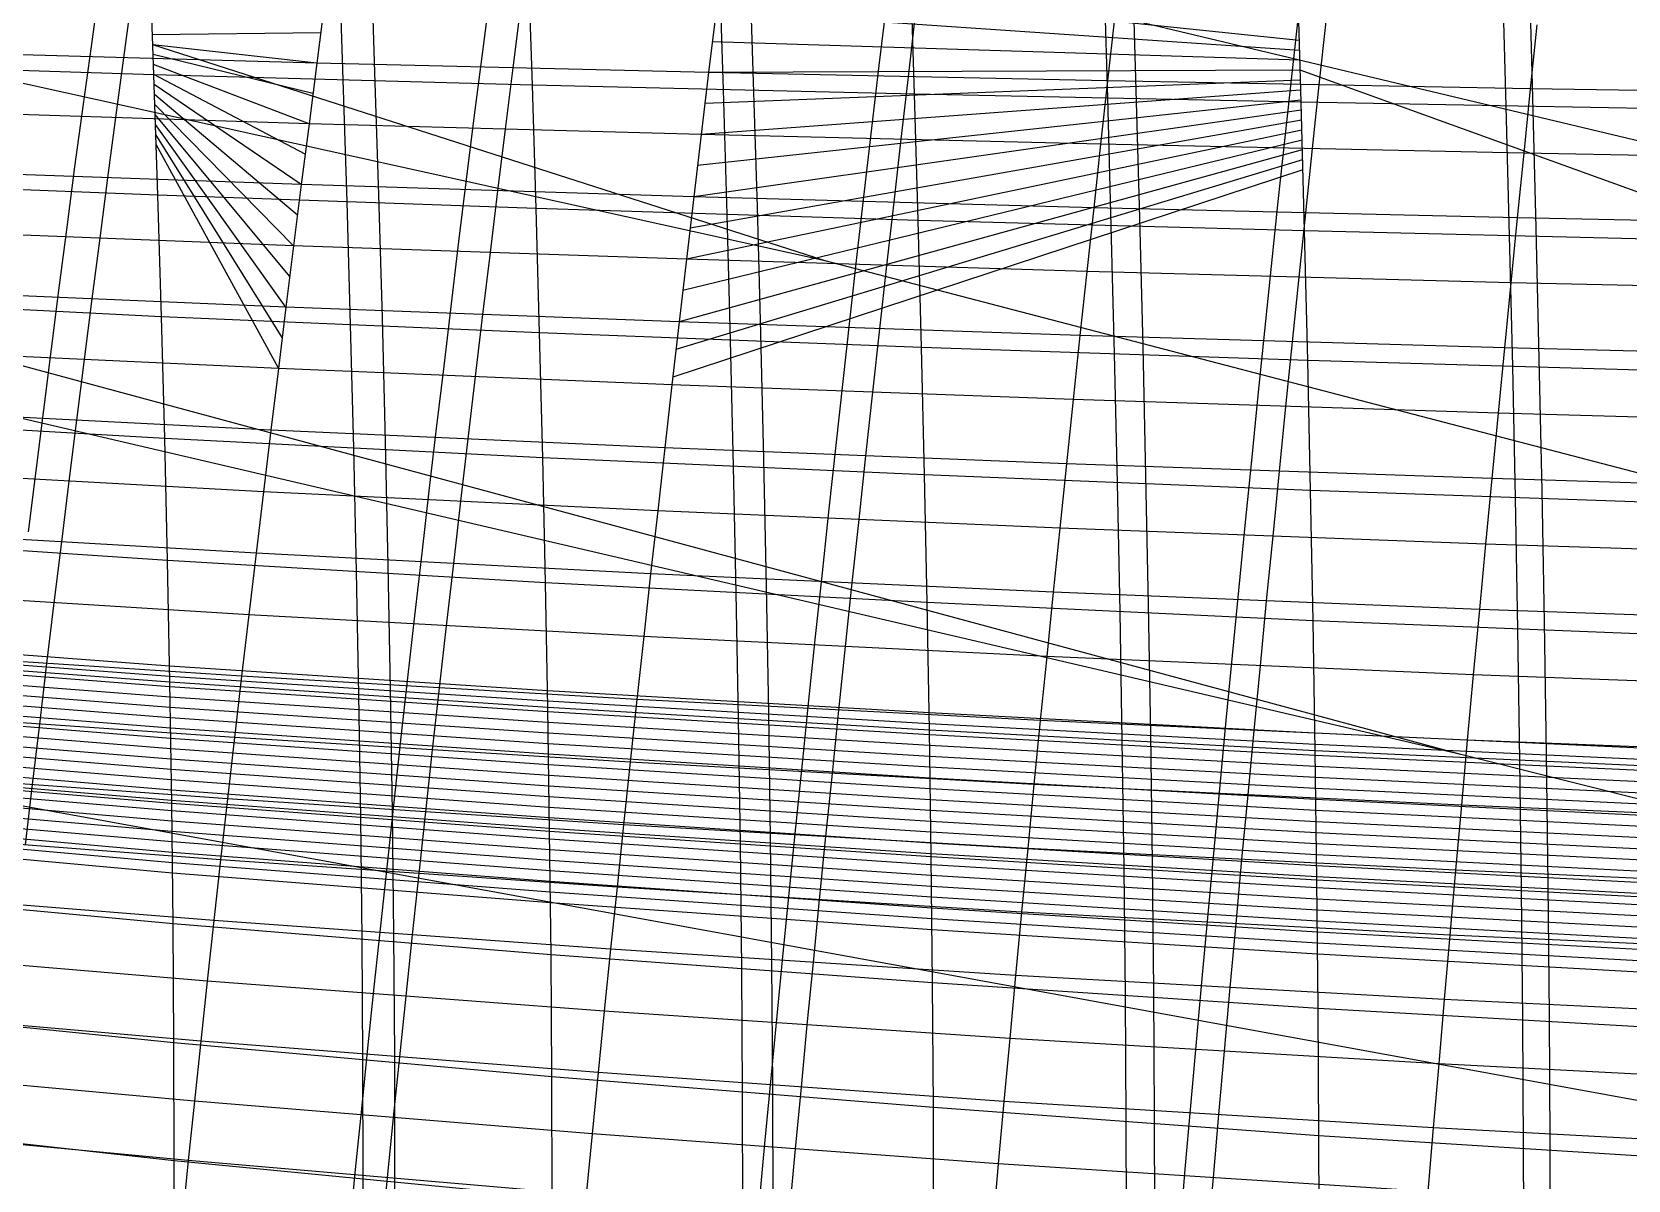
# Model space of a CAD drawing. Extents: x -530 to 530, y -2 to 255.
# Drawn here: x -352.3 to -269.4, y 128.3 to 187.9 of the extents above; entities that cross this region are included whole.
import ezdxf

# ---------------------------------------------------------------- set-up
doc = ezdxf.new("R2010")
doc.units = 0
doc.header["$MEASUREMENT"] = 0
doc.layers.add('default', color=7, linetype='Continuous')

msp = doc.modelspace()

# ---------------------------------------------------------------- linework, layer by layer
at = {"layer": 'default', "color": 30, "linetype": 'Continuous'}
for p, q in [((-175.896, 160.09, 467.147), (-323.255, 195.246, 369.94)), ((-345.164, 154.977, 113.697), (-363.483, 156.344, 126.055)), ((-345.156, 154.439, 113.751), (-363.475, 155.82, 126.107)), ((-345.148, 153.901, 113.805), (-363.467, 155.296, 126.159)), ((-345.141, 153.363, 113.859), (-363.46, 154.772, 126.211)), ((-345.133, 152.825, 113.913), (-363.452, 154.248, 126.263)), ((-345.125, 152.287, 113.967), (-363.444, 153.724, 126.316)), ((-305.697, 152.535, 91.484), (-325.526, 153.693, 102.725)), ((-345.117, 151.749, 114.021), (-363.436, 153.2, 126.368)), ((-345.109, 151.211, 114.075), (-363.428, 152.676, 126.42)), ((-305.69, 151.972, 91.541), (-325.518, 153.142, 102.781)), ((-345.102, 150.673, 114.13), (-363.42, 152.152, 126.472)), ((-305.682, 151.409, 91.599), (-325.511, 152.591, 102.837)), ((-305.675, 150.846, 91.657), (-325.503, 152.04, 102.893)), ((-345.094, 150.135, 114.184), (-363.412, 151.628, 126.524)), ((-345.086, 149.597, 114.238), (-363.404, 151.103, 126.576)), ((-305.667, 150.283, 91.714), (-325.495, 151.489, 102.949)), ((-264.367, 150.508, 70.079), (-285.65, 151.479, 79.987)), ((-345.078, 149.059, 114.292), (-363.396, 150.579, 126.628)), ((-305.66, 149.72, 91.772), (-325.488, 150.938, 103.005)), ((-305.653, 149.157, 91.83), (-325.48, 150.387, 103.061)), ((-264.36, 149.924, 70.14), (-285.643, 150.905, 80.046)), ((-264.353, 149.339, 70.201), (-285.636, 150.33, 80.105)), ((-345.07, 148.521, 114.346), (-363.388, 150.055, 126.68)), ((-345.063, 147.983, 114.4), (-363.38, 149.531, 126.733)), ((-305.645, 148.594, 91.887), (-325.472, 149.836, 103.117)), ((-264.347, 148.755, 70.262), (-285.629, 149.756, 80.164)), ((-345.055, 147.446, 114.454), (-363.372, 149.007, 126.785)), ((-345.047, 146.908, 114.508), (-363.364, 148.483, 126.837)), ((-305.638, 148.031, 91.945), (-325.465, 149.285, 103.172)), ((-305.63, 147.468, 92.003), (-325.457, 148.734, 103.228)), ((-264.34, 148.171, 70.322), (-285.622, 149.182, 80.224)), ((-264.333, 147.586, 70.383), (-285.615, 148.608, 80.283)), ((-345.039, 146.37, 114.562), (-363.356, 147.959, 126.889)), ((-305.623, 146.905, 92.06), (-325.45, 148.183, 103.284)), ((-264.326, 147.002, 70.444), (-285.608, 148.034, 80.342)), ((-345.031, 145.832, 114.616), (-363.349, 147.435, 126.941)), ((-345.024, 145.294, 114.671), (-363.341, 146.911, 126.993)), ((-305.615, 146.342, 92.118), (-325.442, 147.632, 103.34)), ((-305.608, 145.779, 92.176), (-325.434, 147.082, 103.396)), ((-264.32, 146.417, 70.505), (-285.6, 147.46, 80.401)), ((-264.313, 145.833, 70.565), (-285.593, 146.886, 80.461)), ((-345.016, 144.756, 114.725), (-363.333, 146.387, 127.045)), ((-305.6, 145.215, 92.233), (-325.427, 146.531, 103.452)), ((-305.593, 144.652, 92.291), (-325.419, 145.98, 103.508)), ((-264.306, 145.249, 70.626), (-285.586, 146.311, 80.52)), ((-345.008, 144.218, 114.779), (-363.325, 145.863, 127.098)), ((-305.585, 144.089, 92.349), (-325.411, 145.429, 103.564)), ((-264.3, 144.664, 70.687), (-285.579, 145.737, 80.579)), ((-264.293, 144.08, 70.748), (-285.572, 145.163, 80.638)), ((-305.578, 143.526, 92.406), (-325.404, 144.878, 103.62)), ((-305.57, 142.963, 92.464), (-325.396, 144.327, 103.676)), ((-264.286, 143.495, 70.808), (-285.565, 144.589, 80.698)), ((-305.563, 142.4, 92.521), (-325.388, 143.776, 103.732)), ((-264.279, 142.911, 70.869), (-285.558, 144.015, 80.757)), ((-305.555, 141.837, 92.579), (-325.381, 143.225, 103.788)), ((-305.548, 141.274, 92.637), (-325.373, 142.674, 103.844)), ((-264.273, 142.326, 70.93), (-285.551, 143.441, 80.816)), ((-264.266, 141.742, 70.991), (-285.544, 142.866, 80.875)), ((-264.259, 141.158, 71.052), (-285.537, 142.292, 80.935)), ((-264.253, 140.573, 71.112), (-285.53, 141.718, 80.994)), ((-264.246, 139.989, 71.173), (-285.523, 141.144, 81.053)), ((-264.239, 139.404, 71.234), (-285.516, 140.57, 81.112)), ((-264.233, 138.82, 71.295), (-285.508, 139.996, 81.172))]:
    msp.add_line(p, q, dxfattribs=at)
at = {"layer": 'default', "color": 3, "linetype": 'Continuous'}
for p, q in [((-345.974, 185.705, 110.056), (-346.192, 191.904, 109.239)), ((-326.314, 185.16, 98.951), (-326.525, 191.508, 98.104)), ((-306.46, 184.692, 87.586), (-306.664, 191.179, 86.71)), ((-286.37, 184.271, 75.971), (-286.562, 190.886, 75.067)), ((-345.974, 185.705, 110.056), (-364.313, 186.279, 122.555)), ((-345.77, 179.44, 110.856), (-345.974, 185.705, 110.056)), ((-326.314, 185.16, 98.951), (-345.974, 185.705, 110.056)), ((-326.116, 178.744, 99.782), (-326.314, 185.16, 98.951)), ((-306.46, 184.692, 87.586), (-326.314, 185.16, 98.951)), ((-306.269, 178.136, 88.445), (-306.46, 184.692, 87.586)), ((-286.37, 184.271, 75.971), (-306.46, 184.692, 87.586)), ((-286.19, 177.585, 76.857), (-286.37, 184.271, 75.971)), ((-265.045, 183.885, 65.953), (-286.37, 184.271, 75.971)), ((-345.77, 179.44, 110.856), (-364.104, 180.176, 123.324)), ((-345.584, 173.13, 111.635), (-345.77, 179.44, 110.856)), ((-326.116, 178.744, 99.782), (-345.77, 179.44, 110.856)), ((-325.935, 172.283, 100.589), (-326.116, 178.744, 99.782)), ((-306.269, 178.136, 88.445), (-326.116, 178.744, 99.782)), ((-306.094, 171.532, 89.279), (-306.269, 178.136, 88.445)), ((-286.19, 177.585, 76.857), (-306.269, 178.136, 88.445)), ((-286.024, 170.852, 77.716), (-286.19, 177.585, 76.857)), ((-264.876, 177.08, 66.864), (-286.19, 177.585, 76.857)), ((-345.584, 173.13, 111.635), (-363.913, 174.029, 124.071)), ((-345.417, 166.797, 112.384), (-345.584, 173.13, 111.635)), ((-325.935, 172.283, 100.589), (-345.584, 173.13, 111.635)), ((-325.773, 165.798, 101.366), (-325.935, 172.283, 100.589)), ((-306.094, 171.532, 89.279), (-325.935, 172.283, 100.589)), ((-305.937, 164.905, 90.081), (-306.094, 171.532, 89.279)), ((-286.024, 170.852, 77.716), (-306.094, 171.532, 89.279)), ((-285.876, 164.094, 78.543), (-286.024, 170.852, 77.716)), ((-264.72, 170.227, 67.747), (-286.024, 170.852, 77.716)), ((-345.417, 166.797, 112.384), (-363.742, 167.859, 124.792)), ((-345.271, 160.458, 113.103), (-345.417, 166.797, 112.384)), ((-325.773, 165.798, 101.366), (-345.417, 166.797, 112.384)), ((-325.631, 159.306, 102.111), (-325.773, 165.798, 101.366)), ((-305.937, 164.905, 90.081), (-325.773, 165.798, 101.366)), ((-305.799, 158.271, 90.85), (-305.937, 164.905, 90.081)), ((-285.876, 164.094, 78.543), (-305.937, 164.905, 90.081)), ((-285.746, 157.329, 79.335), (-285.876, 164.094, 78.543)), ((-264.581, 163.348, 68.597), (-285.876, 164.094, 78.543)), ((-345.271, 160.458, 113.103), (-363.593, 161.684, 125.484)), ((-345.147, 154.131, 113.788), (-345.271, 160.458, 113.103)), ((-325.631, 159.306, 102.111), (-345.271, 160.458, 113.103)), ((-325.51, 152.827, 102.82), (-325.631, 159.306, 102.111)), ((-305.799, 158.271, 90.85), (-325.631, 159.306, 102.111)), ((-305.682, 151.65, 91.582), (-305.799, 158.271, 90.85)), ((-285.746, 157.329, 79.335), (-305.799, 158.271, 90.85)), ((-285.635, 150.576, 80.087), (-285.746, 157.329, 79.335)), ((-264.458, 156.463, 69.41), (-285.746, 157.329, 79.335)), ((-345.147, 154.131, 113.788), (-363.466, 155.52, 126.143)), ((-345.049, 147.833, 114.432), (-345.147, 154.131, 113.788)), ((-325.51, 152.827, 102.82), (-345.147, 154.131, 113.788)), ((-325.414, 146.376, 103.485), (-325.51, 152.827, 102.82)), ((-305.682, 151.65, 91.582), (-325.51, 152.827, 102.82)), ((-305.588, 145.058, 92.268), (-305.682, 151.65, 91.582)), ((-285.635, 150.576, 80.087), (-305.682, 151.65, 91.582)), ((-285.546, 143.854, 80.792), (-285.635, 150.576, 80.087)), ((-264.353, 149.59, 70.183), (-285.635, 150.576, 80.087)), ((-345.049, 147.833, 114.432), (-363.367, 149.384, 126.763)), ((-344.978, 141.58, 115.032), (-345.049, 147.833, 114.432)), ((-325.414, 146.376, 103.485), (-345.049, 147.833, 114.432)), ((-325.343, 139.973, 104.105), (-325.414, 146.376, 103.485)), ((-305.588, 145.058, 92.268), (-325.414, 146.376, 103.485)), ((-305.519, 138.513, 92.906), (-305.588, 145.058, 92.268)), ((-285.546, 143.854, 80.792), (-305.588, 145.058, 92.268)), ((-285.481, 137.18, 81.448), (-285.546, 143.854, 80.792)), ((-264.269, 142.747, 70.906), (-285.546, 143.854, 80.792)), ((-344.978, 141.58, 115.032), (-363.294, 143.293, 127.342)), ((-344.935, 135.386, 115.585), (-344.978, 141.58, 115.032)), ((-325.343, 139.973, 104.105), (-344.978, 141.58, 115.032)), ((-325.3, 133.629, 104.676), (-325.343, 139.973, 104.105)), ((-305.519, 138.513, 92.906), (-325.343, 139.973, 104.105)), ((-305.475, 132.031, 93.493), (-305.519, 138.513, 92.906)), ((-285.481, 137.18, 81.448), (-305.519, 138.513, 92.906)), ((-344.935, 135.386, 115.585), (-363.251, 137.26, 127.875)), ((-285.439, 130.569, 82.05), (-285.481, 137.18, 81.448)), ((-264.206, 135.954, 71.578), (-285.481, 137.18, 81.448)), ((-344.922, 129.267, 116.085), (-344.935, 135.386, 115.585)), ((-325.3, 133.629, 104.676), (-344.935, 135.386, 115.585)), ((-325.287, 127.362, 105.191), (-325.3, 133.629, 104.676)), ((-305.475, 132.031, 93.493), (-325.3, 133.629, 104.676)), ((-305.461, 125.625, 94.022), (-305.475, 132.031, 93.493)), ((-285.439, 130.569, 82.05), (-305.475, 132.031, 93.493)), ((-344.922, 129.267, 116.085), (-363.239, 131.299, 128.359)), ((-285.425, 124.037, 82.592), (-285.439, 130.569, 82.05)), ((-264.167, 129.225, 72.195), (-285.439, 130.569, 82.05)), ((-344.943, 123.236, 116.528), (-344.922, 129.267, 116.085)), ((-325.287, 127.362, 105.191), (-344.922, 129.267, 116.085))]:
    msp.add_line(p, q, dxfattribs=at)
at = {"layer": 'default', "color": 7, "linetype": 'Continuous'}
for p, q in [((-336.144, 185.433, 104.503), (-336.359, 191.706, 103.672)), ((-316.387, 184.926, 93.269), (-316.594, 191.343, 92.407)), ((-296.415, 184.481, 81.779), (-296.613, 191.032, 80.889)), ((-275.708, 184.078, 70.962), (-275.894, 190.751, 70.045)), ((-347.146, 189.683, 86.831), (-347.56, 186.589, 86.421)), ((-326.938, 189.232, 74.757), (-327.334, 186.064, 74.323)), ((-306.414, 188.836, 62.451), (-306.789, 185.601, 61.993)), ((-285.089, 188.476, 50.863), (-285.441, 185.179, 50.382)), ((-347.56, 186.589, 86.421), (-347.973, 183.477, 86.015)), ((-327.334, 186.064, 74.323), (-327.729, 182.879, 73.893)), ((-335.943, 179.092, 105.319), (-336.144, 185.433, 104.503)), ((-306.789, 185.601, 61.993), (-307.162, 182.347, 61.538)), ((-285.441, 185.179, 50.382), (-285.791, 181.862, 49.905)), ((-316.192, 178.44, 94.113), (-316.387, 184.926, 93.269)), ((-296.229, 177.86, 82.651), (-296.415, 184.481, 81.779)), ((-347.973, 183.477, 86.015), (-348.384, 180.35, 85.613)), ((-275.533, 177.333, 71.86), (-275.708, 184.078, 70.962)), ((-327.729, 182.879, 73.893), (-328.123, 179.678, 73.467)), ((-307.162, 182.347, 61.538), (-307.534, 179.078, 61.089)), ((-285.791, 181.862, 49.905), (-286.14, 178.53, 49.433)), ((-348.384, 180.35, 85.613), (-348.793, 177.212, 85.217)), ((-328.123, 179.678, 73.467), (-328.513, 176.466, 73.047)), ((-335.759, 172.706, 106.112), (-335.943, 179.092, 105.319)), ((-316.014, 171.908, 94.934), (-316.192, 178.44, 94.113)), ((-307.534, 179.078, 61.089), (-307.904, 175.797, 60.645)), ((-286.14, 178.53, 49.433), (-286.486, 175.185, 48.967)), ((-296.059, 171.192, 83.497), (-296.229, 177.86, 82.651)), ((-348.793, 177.212, 85.217), (-349.199, 174.063, 84.825)), ((-275.372, 170.539, 72.732), (-275.533, 177.333, 71.86)), ((-328.513, 176.466, 73.047), (-328.902, 173.242, 72.63)), ((-307.904, 175.797, 60.645), (-308.271, 172.505, 60.205)), ((-286.486, 175.185, 48.967), (-286.83, 171.83, 48.505)), ((-349.199, 174.063, 84.825), (-349.601, 170.909, 84.44)), ((-335.595, 166.297, 106.875), (-335.759, 172.706, 106.112)), ((-328.902, 173.242, 72.63), (-329.286, 170.014, 72.222)), ((-315.855, 165.351, 95.723), (-316.014, 171.908, 94.934)), ((-308.271, 172.505, 60.205), (-308.635, 169.208, 59.773)), ((-286.83, 171.83, 48.505), (-287.171, 168.469, 48.051)), ((-349.601, 170.909, 84.44), (-349.999, 167.749, 84.06)), ((-295.907, 164.499, 84.312), (-296.059, 171.192, 83.497)), ((-275.229, 163.721, 73.57), (-275.372, 170.539, 72.732)), ((-329.286, 170.014, 72.222), (-329.668, 166.78, 71.819)), ((-308.635, 169.208, 59.773), (-308.996, 165.904, 59.348)), ((-287.171, 168.469, 48.051), (-287.509, 165.102, 47.604)), ((-349.999, 167.749, 84.06), (-350.395, 164.586, 83.686)), ((-329.668, 166.78, 71.819), (-330.046, 163.543, 71.422)), ((-335.451, 159.882, 107.607), (-335.595, 166.297, 106.875)), ((-308.996, 165.904, 59.348), (-309.353, 162.598, 58.928)), ((-315.715, 158.789, 96.48), (-315.855, 165.351, 95.723)), ((-287.509, 165.102, 47.604), (-287.844, 161.732, 47.163)), ((-350.395, 164.586, 83.686), (-350.785, 161.424, 83.32)), ((-295.773, 157.8, 85.092), (-295.907, 164.499, 84.312)), ((-330.046, 163.543, 71.422), (-330.419, 160.305, 71.033)), ((-275.102, 156.896, 74.372), (-275.229, 163.721, 73.57)), ((-309.353, 162.598, 58.928), (-309.707, 159.291, 58.517)), ((-350.785, 161.424, 83.32), (-351.171, 158.263, 82.96)), ((-287.844, 161.732, 47.163), (-288.175, 158.362, 46.73)), ((-330.419, 160.305, 71.033), (-330.788, 157.07, 70.652)), ((-335.329, 153.479, 108.304), (-335.451, 159.882, 107.607)), ((-309.707, 159.291, 58.517), (-310.056, 155.987, 58.113)), ((-315.596, 152.238, 97.201), (-315.715, 158.789, 96.48)), ((-351.171, 158.263, 82.96), (-351.552, 155.109, 82.608)), ((-295.658, 151.113, 85.834), (-295.773, 157.8, 85.092)), ((-288.175, 158.362, 46.73), (-288.503, 154.994, 46.306)), ((-330.788, 157.07, 70.652), (-331.153, 153.842, 70.278)), ((-274.994, 150.083, 75.135), (-275.102, 156.896, 74.372)), ((-310.056, 155.987, 58.113), (-310.4, 152.69, 57.718)), ((-351.552, 155.109, 82.608), (-351.927, 151.959, 82.265)), ((-288.503, 154.994, 46.306), (-288.826, 151.633, 45.89)), ((-335.232, 147.104, 108.959), (-335.329, 153.479, 108.304)), ((-331.153, 153.842, 70.278), (-331.511, 150.618, 69.914)), ((-310.4, 152.69, 57.718), (-310.74, 149.397, 57.332)), ((-351.927, 151.959, 82.265), (-352.297, 148.815, 81.93)), ((-315.501, 145.717, 97.876), (-315.596, 152.238, 97.201)), ((-295.567, 144.456, 86.53), (-295.658, 151.113, 85.834)), ((-288.826, 151.633, 45.89), (-289.143, 148.277, 45.485)), ((-331.511, 150.618, 69.914), (-331.865, 147.4, 69.557)), ((-310.74, 149.397, 57.332), (-311.074, 146.111, 56.955)), ((-274.908, 143.3, 75.849), (-274.994, 150.083, 75.135)), ((-352.297, 148.815, 81.93), (-352.66, 145.685, 81.603)), ((-289.143, 148.277, 45.485), (-289.457, 144.927, 45.088)), ((-335.161, 140.776, 109.569), (-335.232, 147.104, 108.959)), ((-331.865, 147.4, 69.557), (-332.213, 144.196, 69.21)), ((-311.074, 146.111, 56.955), (-311.403, 142.838, 56.587)), ((-315.431, 139.243, 98.506), (-315.501, 145.717, 97.876)), ((-295.5, 137.847, 87.177), (-295.567, 144.456, 86.53)), ((-289.457, 144.927, 45.088), (-289.765, 141.591, 44.701)), ((-332.213, 144.196, 69.21), (-332.555, 141.002, 68.873)), ((-311.403, 142.838, 56.587), (-311.726, 139.576, 56.23)), ((-274.843, 136.567, 76.513), (-274.908, 143.3, 75.849)), ((-332.555, 141.002, 68.873), (-332.89, 137.822, 68.545)), ((-289.765, 141.591, 44.701), (-290.068, 138.267, 44.324)), ((-335.117, 134.508, 110.13), (-335.161, 140.776, 109.569)), ((-311.726, 139.576, 56.23), (-312.043, 136.328, 55.882)), ((-315.388, 132.83, 99.084), (-315.431, 139.243, 98.506)), ((-332.89, 137.822, 68.545), (-333.218, 134.659, 68.228)), ((-295.457, 131.3, 87.771), (-295.5, 137.847, 87.177)), ((-290.068, 138.267, 44.324), (-290.365, 134.956, 43.958)), ((-312.043, 136.328, 55.882), (-312.354, 133.098, 55.547)), ((-274.803, 129.897, 77.122), (-274.843, 136.567, 76.513)), ((-335.105, 128.314, 110.638), (-335.117, 134.508, 110.13)), ((-333.218, 134.659, 68.228), (-333.54, 131.514, 67.921)), ((-290.365, 134.956, 43.958), (-290.656, 131.664, 43.605)), ((-315.374, 126.494, 99.606), (-315.388, 132.83, 99.084)), ((-312.354, 133.098, 55.547), (-312.658, 129.886, 55.221)), ((-333.54, 131.514, 67.921), (-333.854, 128.387, 67.625)), ((-295.443, 124.831, 88.307), (-295.457, 131.3, 87.771)), ((-290.656, 131.664, 43.605), (-290.941, 128.39, 43.262)), ((-312.658, 129.886, 55.221), (-312.955, 126.692, 54.907)), ((-274.789, 123.306, 77.67), (-274.803, 129.897, 77.122)), ((-335.124, 122.211, 111.088), (-335.105, 128.314, 110.638)), ((-333.854, 128.387, 67.625), (-334.16, 125.282, 67.343)), ((-290.941, 128.39, 43.262), (-291.219, 125.135, 42.931))]:
    msp.add_line(p, q, dxfattribs=at)
at = {"layer": 'default', "color": 4, "linetype": 'Continuous'}
for p, q in [((-334.491, 185.824, 107.087), (-334.705, 192.112, 106.254)), ((-314.816, 185.33, 95.952), (-315.024, 191.762, 95.09)), ((-294.938, 184.897, 84.561), (-295.136, 191.462, 83.67)), ((-274.328, 184.505, 73.845), (-274.514, 191.194, 72.928)), ((-348.81, 190.263, 84.165), (-349.245, 187.168, 83.723)), ((-286.466, 187.49, 75.526), (-316.575, 190.615, 68.889)), ((-328.521, 189.813, 71.987), (-328.937, 186.645, 71.52)), ((-307.912, 189.423, 59.561), (-308.306, 186.187, 59.068)), ((-286.452, 186.972, 75.596), (-316.769, 189.023, 68.664)), ((-286.483, 189.063, 47.886), (-286.851, 185.765, 47.369)), ((-337.31, 187.874, 80.639), (-346.053, 187.784, 109.774)), ((-349.245, 187.168, 83.723), (-349.678, 184.056, 83.285)), ((-337.513, 186.308, 80.428), (-346.035, 187.266, 109.842)), ((-337.715, 184.733, 80.219), (-346.017, 186.748, 109.909)), ((-328.937, 186.645, 71.52), (-329.351, 183.459, 71.056)), ((-286.437, 186.454, 75.666), (-316.962, 187.422, 68.441)), ((-337.917, 183.158, 80.01), (-345.999, 186.23, 109.977)), ((-334.29, 179.469, 107.904), (-334.491, 185.824, 107.087)), ((-286.422, 185.937, 75.736), (-317.156, 185.821, 68.218)), ((-308.306, 186.187, 59.068), (-308.698, 182.933, 58.579)), ((-338.119, 181.575, 79.803), (-345.981, 185.712, 110.045)), ((-338.32, 179.992, 79.595), (-345.963, 185.194, 110.112)), ((-286.407, 185.419, 75.806), (-317.348, 184.21, 67.997)), ((-314.622, 178.828, 96.799), (-314.816, 185.33, 95.952)), ((-286.851, 185.765, 47.369), (-287.219, 182.448, 46.856)), ((-338.52, 178.404, 79.391), (-345.946, 184.676, 110.18)), ((-338.72, 176.816, 79.187), (-345.928, 184.158, 110.248)), ((-286.378, 184.383, 75.946), (-317.733, 180.981, 67.557)), ((-286.393, 184.901, 75.876), (-317.541, 182.6, 67.776)), ((-294.753, 178.26, 85.435), (-294.938, 184.897, 84.561)), ((-274.154, 177.744, 74.745), (-274.328, 184.505, 73.845)), ((-349.678, 184.056, 83.285), (-350.098, 180.923, 82.871)), ((-338.919, 175.222, 78.985), (-345.91, 183.64, 110.315)), ((-329.351, 183.459, 71.056), (-329.752, 180.253, 70.617)), ((-286.349, 183.348, 76.086), (-318.115, 177.739, 67.122)), ((-286.363, 183.866, 76.016), (-317.925, 179.363, 67.338)), ((-339.119, 173.628, 78.783), (-345.892, 183.122, 110.383)), ((-339.314, 172.044, 78.586), (-345.874, 182.604, 110.451)), ((-286.334, 182.83, 76.156), (-318.306, 176.115, 66.906)), ((-308.698, 182.933, 58.579), (-309.078, 179.658, 58.116)), ((-339.509, 170.461, 78.389), (-345.857, 182.086, 110.518)), ((-286.305, 181.794, 76.296), (-318.685, 172.856, 66.478)), ((-286.319, 182.312, 76.226), (-318.495, 174.486, 66.692)), ((-287.219, 182.448, 46.856), (-287.574, 179.11, 46.37)), ((-350.098, 180.923, 82.871), (-350.507, 177.778, 82.472)), ((-286.29, 181.277, 76.366), (-318.85, 171.419, 66.293)), ((-329.752, 180.253, 70.617), (-330.144, 177.034, 70.194)), ((-286.275, 180.759, 76.437), (-319.015, 169.983, 66.108)), ((-334.107, 173.066, 108.698), (-334.29, 179.469, 107.904)), ((-309.078, 179.658, 58.116), (-309.448, 176.37, 57.669)), ((-314.444, 172.279, 97.621), (-314.622, 178.828, 96.799)), ((-287.574, 179.11, 46.37), (-287.922, 175.758, 45.901)), ((-350.507, 177.778, 82.472), (-350.916, 174.622, 82.077)), ((-294.583, 171.574, 86.283), (-294.753, 178.26, 85.435)), ((-273.994, 170.933, 75.618), (-274.154, 177.744, 74.745)), ((-330.144, 177.034, 70.194), (-330.535, 173.803, 69.776)), ((-309.448, 176.37, 57.669), (-309.819, 173.07, 57.226)), ((-287.922, 175.758, 45.901), (-288.269, 172.395, 45.436)), ((-350.916, 174.622, 82.077), (-351.32, 171.46, 81.689)), ((-330.535, 173.803, 69.776), (-330.921, 170.567, 69.364)), ((-333.943, 166.639, 109.463), (-334.107, 173.066, 108.698)), ((-309.819, 173.07, 57.226), (-310.184, 169.765, 56.791)), ((-314.285, 165.704, 98.412), (-314.444, 172.279, 97.621)), ((-288.269, 172.395, 45.436), (-288.611, 169.026, 44.979)), ((-351.32, 171.46, 81.689), (-351.72, 168.293, 81.307)), ((-294.431, 164.863, 87.099), (-294.583, 171.574, 86.283)), ((-273.85, 164.096, 76.458), (-273.994, 170.933, 75.618)), ((-330.921, 170.567, 69.364), (-331.305, 167.325, 68.959)), ((-310.184, 169.765, 56.791), (-310.546, 166.454, 56.363)), ((-288.611, 169.026, 44.979), (-288.95, 165.651, 44.529)), ((-351.72, 168.293, 81.307), (-352.118, 165.123, 80.931)), ((-331.305, 167.325, 68.959), (-331.685, 164.08, 68.56)), ((-333.799, 160.205, 110.197), (-333.943, 166.639, 109.463)), ((-310.546, 166.454, 56.363), (-310.906, 163.14, 55.941)), ((-352.118, 165.123, 80.931), (-352.51, 161.952, 80.562)), ((-314.145, 159.123, 99.171), (-314.285, 165.704, 98.412)), ((-288.95, 165.651, 44.529), (-289.287, 162.273, 44.086)), ((-294.297, 158.145, 87.881), (-294.431, 164.863, 87.099)), ((-331.685, 164.08, 68.56), (-332.06, 160.835, 68.168)), ((-273.724, 157.251, 77.262), (-273.85, 164.096, 76.458)), ((-310.906, 163.14, 55.941), (-311.261, 159.825, 55.526)), ((-289.287, 162.273, 44.086), (-289.62, 158.895, 43.65)), ((-333.677, 153.781, 110.896), (-333.799, 160.205, 110.197)), ((-332.06, 160.835, 68.168), (-332.431, 157.592, 67.784)), ((-311.261, 159.825, 55.526), (-311.612, 156.513, 55.12)), ((-314.027, 152.551, 99.893), (-314.145, 159.123, 99.171)), ((-289.62, 158.895, 43.65), (-289.949, 155.519, 43.223)), ((-332.431, 157.592, 67.784), (-332.798, 154.355, 67.408)), ((-294.184, 151.436, 88.626), (-294.297, 158.145, 87.881)), ((-273.617, 150.417, 78.027), (-273.724, 157.251, 77.262)), ((-311.612, 156.513, 55.12), (-311.959, 153.207, 54.722)), ((-289.949, 155.519, 43.223), (-290.274, 152.148, 42.804)), ((-325.526, 153.693, 102.725), (-345.164, 154.977, 113.697)), ((-325.518, 153.142, 102.781), (-345.156, 154.439, 113.751)), ((-332.798, 154.355, 67.408), (-333.158, 151.121, 67.041)), ((-325.511, 152.591, 102.837), (-345.148, 153.901, 113.805)), ((-333.58, 147.384, 111.553), (-333.677, 153.781, 110.896)), ((-325.503, 152.04, 102.893), (-345.141, 153.363, 113.859)), ((-325.495, 151.489, 102.949), (-345.133, 152.825, 113.913)), ((-311.959, 153.207, 54.722), (-312.3, 149.904, 54.333)), ((-325.488, 150.938, 103.005), (-345.125, 152.287, 113.967)), ((-313.932, 146.007, 100.571), (-314.027, 152.551, 99.893)), ((-285.65, 151.479, 79.987), (-305.697, 152.535, 91.484)), ((-285.643, 150.905, 80.046), (-305.69, 151.972, 91.541)), ((-290.274, 152.148, 42.804), (-290.593, 148.783, 42.396)), ((-325.48, 150.387, 103.061), (-345.117, 151.749, 114.021)), ((-325.472, 149.836, 103.117), (-345.109, 151.211, 114.075)), ((-333.158, 151.121, 67.041), (-333.514, 147.895, 66.682)), ((-285.636, 150.33, 80.105), (-305.682, 151.409, 91.599)), ((-294.093, 144.756, 89.323), (-294.184, 151.436, 88.626)), ((-325.465, 149.285, 103.172), (-345.102, 150.673, 114.13)), ((-325.457, 148.734, 103.228), (-345.094, 150.135, 114.184)), ((-285.629, 149.756, 80.164), (-305.675, 150.846, 91.657)), ((-285.622, 149.182, 80.224), (-305.667, 150.283, 91.714)), ((-273.53, 143.611, 78.743), (-273.617, 150.417, 78.027)), ((-325.45, 148.183, 103.284), (-345.086, 149.597, 114.238)), ((-312.3, 149.904, 54.333), (-312.636, 146.61, 53.953)), ((-285.615, 148.608, 80.283), (-305.66, 149.72, 91.772)), ((-325.442, 147.632, 103.34), (-345.078, 149.059, 114.292)), ((-325.434, 147.082, 103.396), (-345.07, 148.521, 114.346)), ((-285.608, 148.034, 80.342), (-305.653, 149.157, 91.83)), ((-285.6, 147.46, 80.401), (-305.645, 148.594, 91.887)), ((-290.593, 148.783, 42.396), (-290.908, 145.424, 41.996)), ((-325.427, 146.531, 103.452), (-345.063, 147.983, 114.4)), ((-333.514, 147.895, 66.682), (-333.863, 144.682, 66.332)), ((-285.593, 146.886, 80.461), (-305.638, 148.031, 91.945)), ((-325.419, 145.98, 103.508), (-345.055, 147.446, 114.454)), ((-325.411, 145.429, 103.564), (-345.047, 146.908, 114.508)), ((-333.51, 141.033, 112.165), (-333.58, 147.384, 111.553)), ((-285.586, 146.311, 80.52), (-305.63, 147.468, 92.003)), ((-285.579, 145.737, 80.579), (-305.623, 146.905, 92.06)), ((-325.404, 144.878, 103.62), (-345.039, 146.37, 114.562)), ((-313.863, 139.51, 101.203), (-313.932, 146.007, 100.571)), ((-312.636, 146.61, 53.953), (-312.967, 143.327, 53.583)), ((-285.572, 145.163, 80.638), (-305.615, 146.342, 92.118)), ((-325.396, 144.327, 103.676), (-345.031, 145.832, 114.616)), ((-325.388, 143.776, 103.732), (-345.024, 145.294, 114.671)), ((-285.565, 144.589, 80.698), (-305.608, 145.779, 92.176)), ((-285.558, 144.015, 80.757), (-305.6, 145.215, 92.233)), ((-290.908, 145.424, 41.996), (-291.218, 142.079, 41.607)), ((-325.381, 143.225, 103.788), (-345.016, 144.756, 114.725)), ((-333.863, 144.682, 66.332), (-334.207, 141.479, 65.992)), ((-285.551, 143.441, 80.816), (-305.593, 144.652, 92.291)), ((-294.026, 138.123, 89.973), (-294.093, 144.756, 89.323)), ((-325.373, 142.674, 103.844), (-345.008, 144.218, 114.779)), ((-285.544, 142.866, 80.875), (-305.585, 144.089, 92.349)), ((-285.537, 142.292, 80.935), (-305.578, 143.526, 92.406)), ((-273.467, 136.853, 79.41), (-273.53, 143.611, 78.743)), ((-312.967, 143.327, 53.583), (-313.292, 140.056, 53.223)), ((-285.53, 141.718, 80.994), (-305.57, 142.963, 92.464)), ((-285.523, 141.144, 81.053), (-305.563, 142.4, 92.521)), ((-285.516, 140.57, 81.112), (-305.555, 141.837, 92.579)), ((-291.218, 142.079, 41.607), (-291.523, 138.745, 41.227)), ((-334.207, 141.479, 65.992), (-334.545, 138.288, 65.662)), ((-333.467, 134.738, 112.729), (-333.51, 141.033, 112.165)), ((-285.508, 139.996, 81.172), (-305.548, 141.274, 92.637)), ((-313.82, 133.07, 101.784), (-313.863, 139.51, 101.203)), ((-313.292, 140.056, 53.223), (-313.611, 136.798, 52.872)), ((-291.523, 138.745, 41.227), (-291.822, 135.424, 40.859)), ((-334.545, 138.288, 65.662), (-334.874, 135.115, 65.342)), ((-293.984, 131.549, 90.569), (-294.026, 138.123, 89.973)), ((-273.427, 130.156, 80.021), (-273.467, 136.853, 79.41)), ((-313.611, 136.798, 52.872), (-313.923, 133.557, 52.534)), ((-291.822, 135.424, 40.859), (-292.114, 132.121, 40.502)), ((-334.874, 135.115, 65.342), (-335.198, 131.96, 65.033)), ((-333.455, 128.516, 113.24), (-333.467, 134.738, 112.729)), ((-313.923, 133.557, 52.534), (-314.23, 130.335, 52.206)), ((-313.806, 126.705, 102.309), (-313.82, 133.07, 101.784)), ((-335.198, 131.96, 65.033), (-335.515, 128.82, 64.735)), ((-292.114, 132.121, 40.502), (-292.401, 128.837, 40.157)), ((-293.97, 125.051, 91.108), (-293.984, 131.549, 90.569)), ((-314.23, 130.335, 52.206), (-314.529, 127.128, 51.889)), ((-273.413, 123.535, 80.572), (-273.427, 130.156, 80.021)), ((-335.515, 128.82, 64.735), (-335.822, 125.703, 64.45)), ((-292.401, 128.837, 40.157), (-292.682, 125.569, 39.823)), ((-333.475, 122.381, 113.692), (-333.455, 128.516, 113.24))]:
    msp.add_line(p, q, dxfattribs=at)
at = {"layer": 'default', "color": 5, "linetype": 'Continuous'}
for p, q in [((-337.107, 189.44, 80.85), (-337.513, 186.308, 80.428)), ((-316.769, 189.023, 68.664), (-317.156, 185.821, 68.218)), ((-296.058, 188.649, 56.238), (-296.422, 185.381, 55.767)), ((-274.12, 188.304, 45.489), (-274.46, 184.976, 44.997)), ((-337.513, 186.308, 80.428), (-357.608, 186.87, 92.414)), ((-337.513, 186.308, 80.428), (-337.917, 183.158, 80.01)), ((-317.156, 185.821, 68.218), (-337.513, 186.308, 80.428)), ((-317.156, 185.821, 68.218), (-317.541, 182.6, 67.776)), ((-296.422, 185.381, 55.767), (-317.156, 185.821, 68.218)), ((-296.422, 185.381, 55.767), (-296.784, 182.095, 55.301)), ((-274.46, 184.976, 44.997), (-296.422, 185.381, 55.767)), ((-274.46, 184.976, 44.997), (-274.798, 181.63, 44.51)), ((-251.183, 184.602, 36.508), (-274.46, 184.976, 44.997)), ((-337.917, 183.158, 80.01), (-358.029, 183.796, 92.021)), ((-337.917, 183.158, 80.01), (-338.32, 179.992, 79.595)), ((-317.541, 182.6, 67.776), (-337.917, 183.158, 80.01)), ((-317.541, 182.6, 67.776), (-317.925, 179.363, 67.338)), ((-296.784, 182.095, 55.301), (-317.541, 182.6, 67.776)), ((-296.784, 182.095, 55.301), (-297.144, 178.792, 54.839)), ((-274.798, 181.63, 44.51), (-296.784, 182.095, 55.301)), ((-274.798, 181.63, 44.51), (-275.135, 178.267, 44.027)), ((-251.493, 181.2, 35.999), (-274.798, 181.63, 44.51)), ((-338.32, 179.992, 79.595), (-358.448, 180.707, 91.631)), ((-338.32, 179.992, 79.595), (-338.72, 176.816, 79.187)), ((-317.925, 179.363, 67.338), (-338.32, 179.992, 79.595)), ((-317.925, 179.363, 67.338), (-318.306, 176.115, 66.906)), ((-297.144, 178.792, 54.839), (-317.925, 179.363, 67.338)), ((-297.144, 178.792, 54.839), (-297.502, 175.479, 54.383)), ((-275.135, 178.267, 44.027), (-297.144, 178.792, 54.839)), ((-338.72, 176.816, 79.187), (-358.865, 177.607, 91.247)), ((-275.135, 178.267, 44.027), (-275.47, 174.892, 43.55)), ((-251.802, 177.782, 35.495), (-275.135, 178.267, 44.027)), ((-338.72, 176.816, 79.187), (-339.119, 173.628, 78.783)), ((-318.306, 176.115, 66.906), (-338.72, 176.816, 79.187)), ((-318.306, 176.115, 66.906), (-318.685, 172.856, 66.478)), ((-297.502, 175.479, 54.383), (-318.306, 176.115, 66.906)), ((-297.502, 175.479, 54.383), (-297.858, 172.153, 53.932)), ((-275.47, 174.892, 43.55), (-297.502, 175.479, 54.383)), ((-339.119, 173.628, 78.783), (-359.279, 174.497, 90.867)), ((-275.47, 174.892, 43.55), (-275.803, 171.506, 43.078)), ((-252.109, 174.352, 34.997), (-275.47, 174.892, 43.55)), ((-339.119, 173.628, 78.783), (-339.512, 170.436, 78.386)), ((-318.685, 172.856, 66.478), (-339.119, 173.628, 78.783)), ((-318.685, 172.856, 66.478), (-319.06, 169.592, 66.058)), ((-297.858, 172.153, 53.932), (-318.685, 172.856, 66.478)), ((-297.858, 172.153, 53.932), (-298.21, 168.823, 53.488)), ((-275.803, 171.506, 43.078), (-297.858, 172.153, 53.932)), ((-339.512, 170.436, 78.386), (-359.689, 171.382, 90.494)), ((-275.803, 171.506, 43.078), (-276.132, 168.115, 42.614)), ((-252.415, 170.91, 34.504), (-275.803, 171.506, 43.078)), ((-339.512, 170.436, 78.386), (-339.903, 167.238, 77.994)), ((-319.06, 169.592, 66.058), (-339.512, 170.436, 78.386)), ((-319.06, 169.592, 66.058), (-319.432, 166.322, 65.644)), ((-298.21, 168.823, 53.488), (-319.06, 169.592, 66.058)), ((-298.21, 168.823, 53.488), (-298.559, 165.486, 53.051)), ((-276.132, 168.115, 42.614), (-298.21, 168.823, 53.488)), ((-339.903, 167.238, 77.994), (-360.096, 168.26, 90.126)), ((-276.132, 168.115, 42.614), (-276.459, 164.717, 42.157)), ((-252.717, 167.464, 34.02), (-276.132, 168.115, 42.614)), ((-339.903, 167.238, 77.994), (-340.29, 164.037, 77.609)), ((-319.432, 166.322, 65.644), (-339.903, 167.238, 77.994)), ((-319.432, 166.322, 65.644), (-319.801, 163.049, 65.236)), ((-298.559, 165.486, 53.051), (-319.432, 166.322, 65.644)), ((-340.29, 164.037, 77.609), (-360.499, 165.136, 89.764)), ((-298.559, 165.486, 53.051), (-298.906, 162.147, 52.62)), ((-276.459, 164.717, 42.157), (-298.559, 165.486, 53.051)), ((-276.459, 164.717, 42.157), (-276.783, 161.317, 41.706)), ((-253.016, 164.01, 33.542), (-276.459, 164.717, 42.157)), ((-340.29, 164.037, 77.609), (-340.673, 160.835, 77.231)), ((-319.801, 163.049, 65.236), (-340.29, 164.037, 77.609)), ((-319.801, 163.049, 65.236), (-320.166, 159.775, 64.836)), ((-298.906, 162.147, 52.62), (-319.801, 163.049, 65.236)), ((-340.673, 160.835, 77.231), (-360.897, 162.012, 89.408)), ((-298.906, 162.147, 52.62), (-299.248, 158.807, 52.197)), ((-276.783, 161.317, 41.706), (-298.906, 162.147, 52.62)), ((-276.783, 161.317, 41.706), (-277.103, 157.916, 41.263)), ((-253.313, 160.553, 33.071), (-276.783, 161.317, 41.706)), ((-340.673, 160.835, 77.231), (-341.051, 157.636, 76.86)), ((-320.166, 159.775, 64.836), (-340.673, 160.835, 77.231)), ((-320.166, 159.775, 64.836), (-320.526, 156.504, 64.443)), ((-299.248, 158.807, 52.197), (-320.166, 159.775, 64.836)), ((-341.051, 157.636, 76.86), (-361.291, 158.89, 89.06)), ((-299.248, 158.807, 52.197), (-299.586, 155.47, 51.783)), ((-277.103, 157.916, 41.263), (-299.248, 158.807, 52.197)), ((-341.051, 157.636, 76.86), (-341.424, 154.444, 76.497)), ((-320.526, 156.504, 64.443), (-341.051, 157.636, 76.86)), ((-277.103, 157.916, 41.263), (-277.419, 154.518, 40.829)), ((-253.607, 157.097, 32.609), (-277.103, 157.916, 41.263)), ((-320.526, 156.504, 64.443), (-320.881, 153.24, 64.059)), ((-299.586, 155.47, 51.783), (-320.526, 156.504, 64.443)), ((-341.424, 154.444, 76.497), (-361.68, 155.774, 88.719)), ((-299.586, 155.47, 51.783), (-299.92, 152.14, 51.376)), ((-277.419, 154.518, 40.829), (-299.586, 155.47, 51.783)), ((-341.424, 154.444, 76.497), (-341.792, 151.255, 76.143)), ((-320.881, 153.24, 64.059), (-341.424, 154.444, 76.497)), ((-277.419, 154.518, 40.829), (-277.731, 151.126, 40.404)), ((-253.897, 153.643, 32.155), (-277.419, 154.518, 40.829)), ((-341.792, 151.255, 76.143), (-362.062, 152.662, 88.387)), ((-320.881, 153.24, 64.059), (-321.231, 149.98, 63.684)), ((-299.92, 152.14, 51.376), (-320.881, 153.24, 64.059)), ((-299.92, 152.14, 51.376), (-300.248, 148.814, 50.98)), ((-277.731, 151.126, 40.404), (-299.92, 152.14, 51.376)), ((-341.792, 151.255, 76.143), (-342.154, 148.074, 75.797)), ((-321.231, 149.98, 63.684), (-341.792, 151.255, 76.143)), ((-277.731, 151.126, 40.404), (-278.038, 147.739, 39.989)), ((-254.183, 150.196, 31.711), (-277.731, 151.126, 40.404)), ((-342.154, 148.074, 75.797), (-362.439, 149.557, 88.063)), ((-321.231, 149.98, 63.684), (-321.576, 146.727, 63.317)), ((-300.248, 148.814, 50.98), (-321.231, 149.98, 63.684)), ((-300.248, 148.814, 50.98), (-300.572, 145.494, 50.592)), ((-278.038, 147.739, 39.989), (-300.248, 148.814, 50.98)), ((-342.154, 148.074, 75.797), (-342.51, 144.905, 75.46)), ((-321.576, 146.727, 63.317), (-342.154, 148.074, 75.797)), ((-278.038, 147.739, 39.989), (-278.341, 144.359, 39.583)), ((-254.465, 146.753, 31.277), (-278.038, 147.739, 39.989)), ((-342.51, 144.905, 75.46), (-362.81, 146.464, 87.746)), ((-321.576, 146.727, 63.317), (-321.915, 143.487, 62.96)), ((-300.572, 145.494, 50.592), (-321.576, 146.727, 63.317)), ((-300.572, 145.494, 50.592), (-300.891, 142.189, 50.215)), ((-278.341, 144.359, 39.583), (-300.572, 145.494, 50.592)), ((-342.51, 144.905, 75.46), (-342.86, 141.747, 75.133)), ((-321.915, 143.487, 62.96), (-342.51, 144.905, 75.46)), ((-278.341, 144.359, 39.583), (-278.639, 140.993, 39.187)), ((-254.743, 143.318, 30.852), (-278.341, 144.359, 39.583)), ((-321.915, 143.487, 62.96), (-322.249, 140.258, 62.613)), ((-300.891, 142.189, 50.215), (-321.915, 143.487, 62.96)), ((-342.86, 141.747, 75.133), (-363.175, 143.382, 87.439)), ((-300.891, 142.189, 50.215), (-301.204, 138.895, 49.847)), ((-278.639, 140.993, 39.187), (-300.891, 142.189, 50.215)), ((-342.86, 141.747, 75.133), (-343.204, 138.602, 74.814)), ((-322.249, 140.258, 62.613), (-342.86, 141.747, 75.133)), ((-343.204, 138.602, 74.814), (-363.533, 140.313, 87.141)), ((-322.249, 140.258, 62.613), (-322.576, 137.042, 62.275)), ((-301.204, 138.895, 49.847), (-322.249, 140.258, 62.613)), ((-278.639, 140.993, 39.187), (-278.932, 137.639, 38.802)), ((-255.016, 139.897, 30.438), (-278.639, 140.993, 39.187)), ((-343.204, 138.602, 74.814), (-343.54, 135.474, 74.507)), ((-322.576, 137.042, 62.275), (-343.204, 138.602, 74.814)), ((-301.204, 138.895, 49.847), (-301.511, 135.614, 49.49)), ((-278.932, 137.639, 38.802), (-301.204, 138.895, 49.847)), ((-343.54, 135.474, 74.507), (-363.883, 137.261, 86.853)), ((-322.576, 137.042, 62.275), (-322.896, 133.845, 61.949)), ((-301.511, 135.614, 49.49), (-322.576, 137.042, 62.275)), ((-278.932, 137.639, 38.802), (-279.219, 134.298, 38.427)), ((-255.284, 136.487, 30.035), (-278.932, 137.639, 38.802)), ((-343.54, 135.474, 74.507), (-343.87, 132.364, 74.209)), ((-322.896, 133.845, 61.949), (-343.54, 135.474, 74.507)), ((-301.511, 135.614, 49.49), (-301.811, 132.352, 49.144)), ((-279.219, 134.298, 38.427), (-301.511, 135.614, 49.49)), ((-343.87, 132.364, 74.209), (-364.226, 134.225, 86.574)), ((-322.896, 133.845, 61.949), (-323.21, 130.665, 61.633)), ((-301.811, 132.352, 49.144), (-322.896, 133.845, 61.949)), ((-279.219, 134.298, 38.427), (-279.5, 130.977, 38.065)), ((-255.547, 133.092, 29.643), (-279.219, 134.298, 38.427)), ((-343.87, 132.364, 74.209), (-344.192, 129.271, 73.922)), ((-323.21, 130.665, 61.633), (-343.87, 132.364, 74.209)), ((-301.811, 132.352, 49.144), (-302.106, 129.108, 48.809)), ((-279.5, 130.977, 38.065), (-301.811, 132.352, 49.144)), ((-344.192, 129.271, 73.922), (-364.561, 131.207, 86.306)), ((-323.21, 130.665, 61.633), (-323.516, 127.503, 61.328)), ((-302.106, 129.108, 48.809), (-323.21, 130.665, 61.633)), ((-279.5, 130.977, 38.065), (-279.776, 127.673, 37.714)), ((-255.805, 129.716, 29.264), (-279.5, 130.977, 38.065)), ((-344.192, 129.271, 73.922), (-344.505, 126.2, 73.648)), ((-323.516, 127.503, 61.328), (-344.192, 129.271, 73.922)), ((-302.106, 129.108, 48.809), (-302.394, 125.882, 48.487)), ((-279.776, 127.673, 37.714), (-302.106, 129.108, 48.809))]:
    msp.add_line(p, q, dxfattribs=at)
at = {"layer": 'default', "color": 8, "linetype": 'Continuous'}
for p, q in [((-311.095, 176.039, 184.792), (-364.369, 187.8, 122.357)), ((-311.095, 176.039, 184.792), (-346.029, 187.266, 109.85)), ((-253.076, 173.888, 159.313), (-286.418, 185.937, 75.744)), ((-278.07, 150.384, 425.905), (-419.825, 183.479, 287.3)), ((-278.07, 150.384, 425.905), (-380.241, 177.969, 255.022)), ((-203.855, 148.021, 352.469), (-311.095, 176.039, 184.792)), ((-41.271, 90.88, 737.677), (-378.597, 152.404, 428.049)), ((-41.271, 90.88, 737.677), (-278.07, 150.384, 425.905))]:
    msp.add_line(p, q, dxfattribs=at)

doc.saveas('drawing.dxf')
